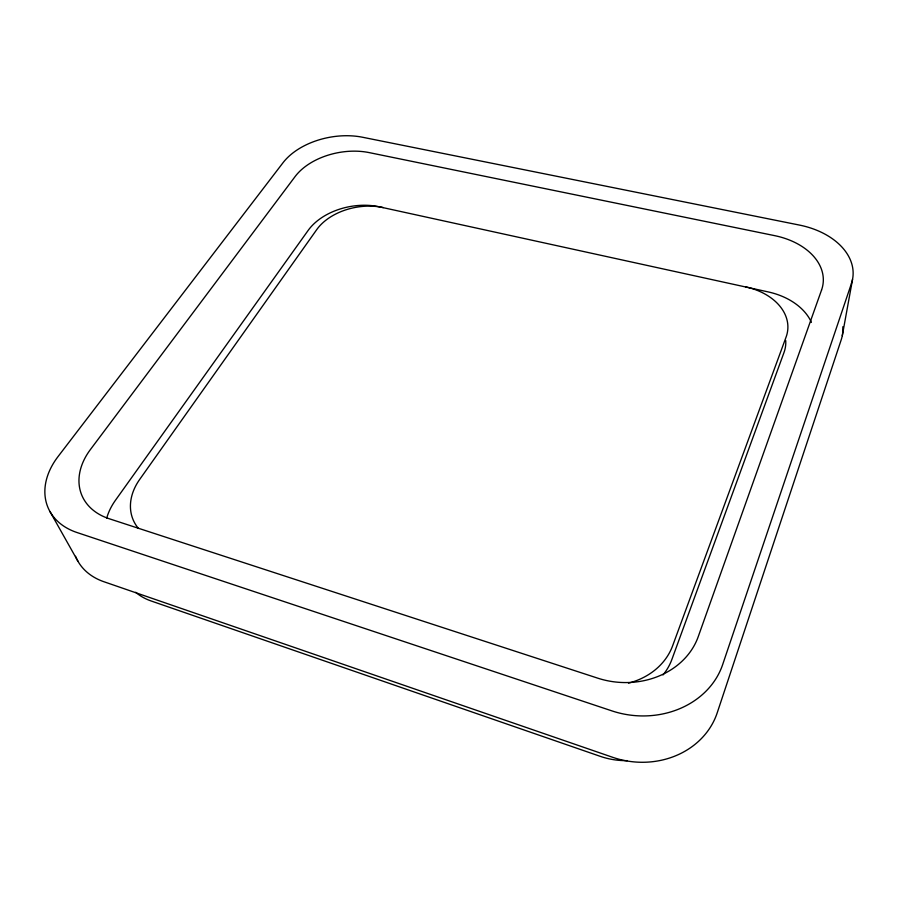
<?xml version="1.0" encoding="UTF-8"?>
<svg xmlns="http://www.w3.org/2000/svg" width="898" height="898" viewBox="0 0 898 898"><rect width="100%" height="100%" fill="white"/><g stroke="black" fill="none" stroke-linecap="round" stroke-linejoin="round"><path stroke-width="1.35" d="M842.29 335.695L852.55 279.334M50.12 511.826L77.991 561.329M811.422 322.36A61.603 43.598 4.2 0 0 768.205 291.917L379.326 206.821A54.554 36.268 -10.9 0 0 308.171 230.393L115.449 500.287A66.306 49.502 -23.6 0 0 106.694 518.18M663.005 674.959A66.07 57.416 3.1 0 0 671.895 659.424L783.999 352.51A56.338 40.23 3.4 0 0 785.728 340.51M842.795 326.782A66.879 46.909 4.9 0 1 841.19 339.871L717.199 712.866A81.022 71.829 8.2 0 1 612.683 757.306L103.921 581.736A72.525 53.779 -24.7 0 1 75.544 556.277M627.208 760.64A70.718 63.129 7 0 1 600.19 756.318L151.077 600.953A64.128 48.919 -24.4 0 1 135.665 592.276M628.488 683.131A67.081 57.854 2.7 0 0 672.636 645.785L786.087 337.064A57.068 40.331 3.2 0 0 745.699 286.877M383.289 207.584A51.029 33.922 -10.7 0 0 316.702 229.663L139.695 479.42A61.042 45.416 -22.1 0 0 138.427 528.439M851.427 283.543L722.654 664.61A85.647 74.04 6 0 1 611.965 710.902L76.97 532.514A76.184 54.587 -23.5 0 1 58.022 456.611L282.993 162.763A61.019 38.457 -10.8 0 1 362.612 137.259L799.546 225.095A70.022 47.268 4.1 0 1 851.427 283.543M821.547 290.065L698.217 636.716A77.542 66.317 3.7 0 1 597.731 678.158L109.287 518.763A69.64 50.232 -22.5 0 1 90.406 449.55L295.094 176.58A56.843 36.234 -10.7 0 1 369.291 152.626L774.727 235.658A64.499 43.957 3.4 0 1 821.547 290.065"/></g></svg>
